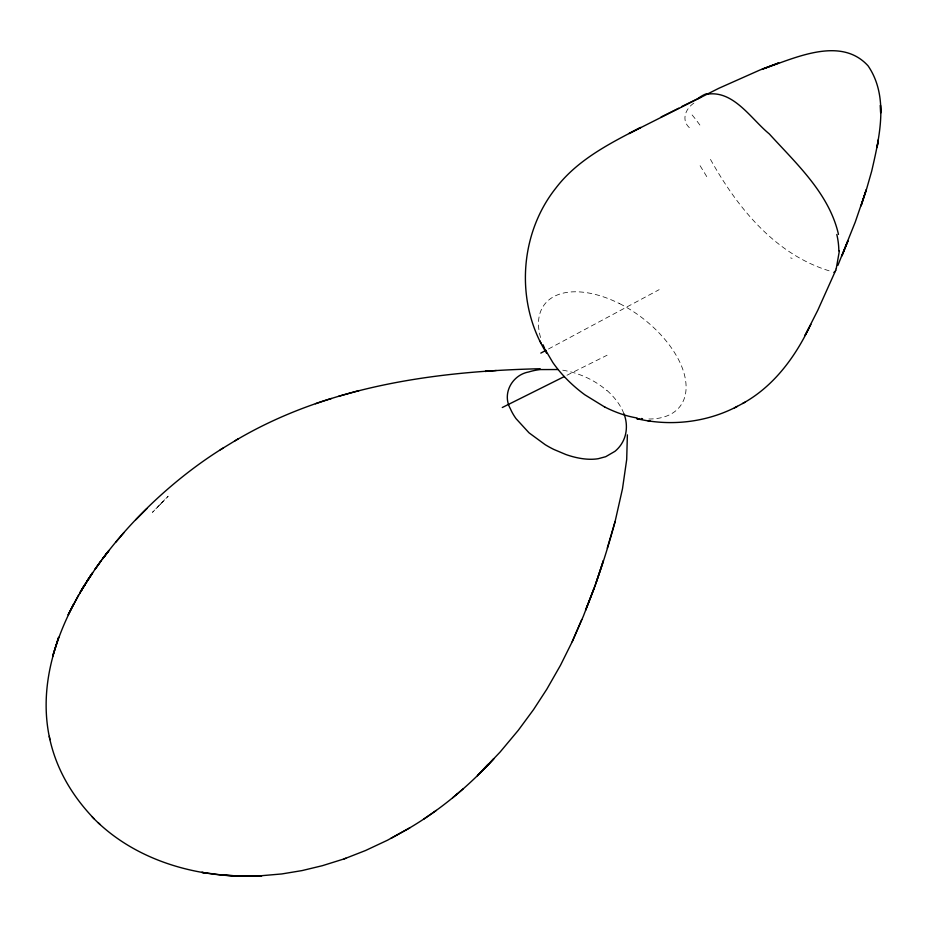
<?xml version="1.0" encoding="UTF-8"?>
<svg xmlns="http://www.w3.org/2000/svg" width="927" height="927" viewBox="0 0 927 927"><rect width="100%" height="100%" fill="white"/><g stroke="black" fill="none" stroke-linecap="round" stroke-linejoin="round"><path stroke-width="0.7" stroke-dasharray="4.63 3.48" d="M693.871 103.094C684.798 109.305 680.847 121.298 690.627 128.726M548.448 349.004L659.132 289.676M566.965 375.238L607.069 355.238M562.735 370.186C578.912 372.874 594.439 379.838 606.884 390.568M829.12 270.811C774.404 253.963 736.617 206.651 709.931 158.413M700.094 165.736A120.916 15.84 62.1 0 1 707.938 178.621M692.11 114.96A134.994 22.063 65.7 0 1 700.024 125.249M792.11 258.355A108.32 1.39 17.6 0 1 790.604 257.891M540.557 337.555A85.006 48.042 36.7 0 1 619.665 303.697M619.676 303.662A83.754 47.335 36.7 0 1 634.879 312.608A85.736 48.447 36.7 0 1 674.555 352.631A84.009 47.474 36.7 0 1 681.519 366.014A85.006 48.042 36.7 0 1 648.9 419.004M607.011 390.464A43.268 22.781 37.6 0 1 623.535 412.793M160.348 504.207L152.445 512.353L168.158 496.223L160.348 504.207"/><path stroke-width="1.39" d="M546.594 353.21C515.145 303.21 519.097 234.38 555.783 188.193C577.266 159.838 609.873 143.372 640.754 127.451L629.027 133.546L718.842 88.285L759.873 70.035L778.715 62.932L762.156 69.189C793.674 58.772 840.279 35.249 868.089 65.863C889.225 96.79 879.422 137.439 871.693 171.147L866.733 188.505L855.273 222.028L837.869 265.4M839.364 250.985L836.27 268.482M877.046 147.52L878.309 139.896L877.243 146.362M607.289 548.124L615.111 521.484L622.492 488.749L626.698 459.525L627.37 434.867M615.111 521.484C606.965 551.553 597.428 581.275 585.597 610.117L595.18 585.47L603.373 560.626L596.374 581.82M861.032 205.968L866.247 189.861L861.438 204.728M835.667 270.429L817.765 310.313L804.984 335.528L810.916 324.415M593.709 589.248L583.28 616.362L572.214 641.704L560.499 665.262L546.791 689.248L533.535 709.618L518.309 730.279L500.105 752.04L483.952 769.051L493.801 758.749C468.923 786.003 440.29 809.931 408.436 828.634L390.916 838.379M842.064 255.435L847.962 240.904L841.832 256.014M572.214 641.704L581.75 619.572M835.378 271.205L833.86 272.445M222.886 448.193C106.721 520.186 -27.532 692.133 94.195 818.865M73.65 603.941L68.111 614.879L78.54 595.122M809.051 327.949C794.277 358.413 772.805 386.965 742.631 403.488M101.982 559.607L107.648 552.179L106.431 553.767M115.829 542.144L123.94 532.631M135.887 519.688L146.848 508.656M452.608 797.811L463.083 788.923M456.119 794.902L456.826 794.312M423.709 819.132L436.258 810.441M234.867 440.893C265.134 422.851 297.764 408.865 331.414 398.494M220.232 449.827L238.169 438.865M409.827 827.846L387.59 840.175L365.481 850.546L344.149 858.889L322.399 865.691L302.075 870.58L281.831 873.941L259.919 875.841C199.525 878.993 135.191 861.392 92.271 816.988M639.781 419.224L636.768 418.645C670.325 426.64 706.791 422.48 737.347 406.339M734.427 407.926L744.995 402.214M540.812 353.106L545.899 350.371M661.078 117.022L678.738 108.216M502.283 407.509L564.381 376.536M681.646 106.605L701.16 97.022M344.149 858.889L345.841 858.228M706.513 94.334C733.361 89.502 750.94 118.923 769.259 133.882C796.374 163.731 829.178 193.534 838.483 234.392M315.447 403.732C387.521 378.703 464.253 370.533 540.151 368.726M338.761 396.246L359.004 390.603M489.386 371.067L485.203 371.426L496.281 370.51M222.758 875.123L242.063 876.177L261.796 875.795L240.058 876.131L242.063 876.177L220.638 874.961L222.758 875.123L201.773 872.388L203.986 872.678M557.915 369.537L540.174 369.572A129.71 68.297 37.6 0 0 528.807 371.947C512.202 374.89 501.878 393.558 510.313 408.633A46.756 24.612 37.6 0 0 515.98 418.587L529.027 432.828L545.215 444.693A66.06 34.786 37.6 0 0 553.767 449.41L565.864 454.52A76.953 40.521 37.6 0 0 598.239 458.703L605.713 456.698L614.925 451.345A112.538 59.258 37.6 0 0 621.542 443.882C627.15 435.18 627.718 423.882 624.161 414.299A43.268 22.781 37.6 0 0 623.813 413.535M647.706 420.684L650.557 421.24M604.844 407.104L584.833 394.786A86.118 48.667 36.7 0 1 552.851 362.527L544.983 349.212M98.158 822.631L100.081 824.497M539.804 340.823L541.229 343.419M543.002 344.751L544.485 348.1M49.293 736.351L49.907 739.63M880.627 112.132L880.453 105.261L880.65 113.129M836.235 268.668A24.542 1.275 -78.8 0 1 835.644 270.568M836.814 234.508A115.921 89.096 11.9 0 1 838.831 250.939M697.695 98.783A105.666 41.68 -78.2 0 1 706.583 93.697M642.527 418.68A85.006 48.042 36.7 0 1 641.217 418.552M637.22 418.007A85.006 48.042 36.7 0 1 604.844 407.057M53.975 651.924L52.665 656.2L58.644 637.278L53.975 651.924M83.754 586.432L79.641 593.234L84.832 584.647L83.754 586.432M85.979 582.816L80.8 591.275L91.437 574.497L85.979 582.816M88.471 579.004L87.196 580.928L92.619 572.735L88.471 579.004M100.695 561.333L95.145 569.097L100.695 561.333M108.911 550.557L103.314 557.845L108.911 550.557M488.1 764.393L477.498 775.621L488.1 764.393"/></g></svg>
